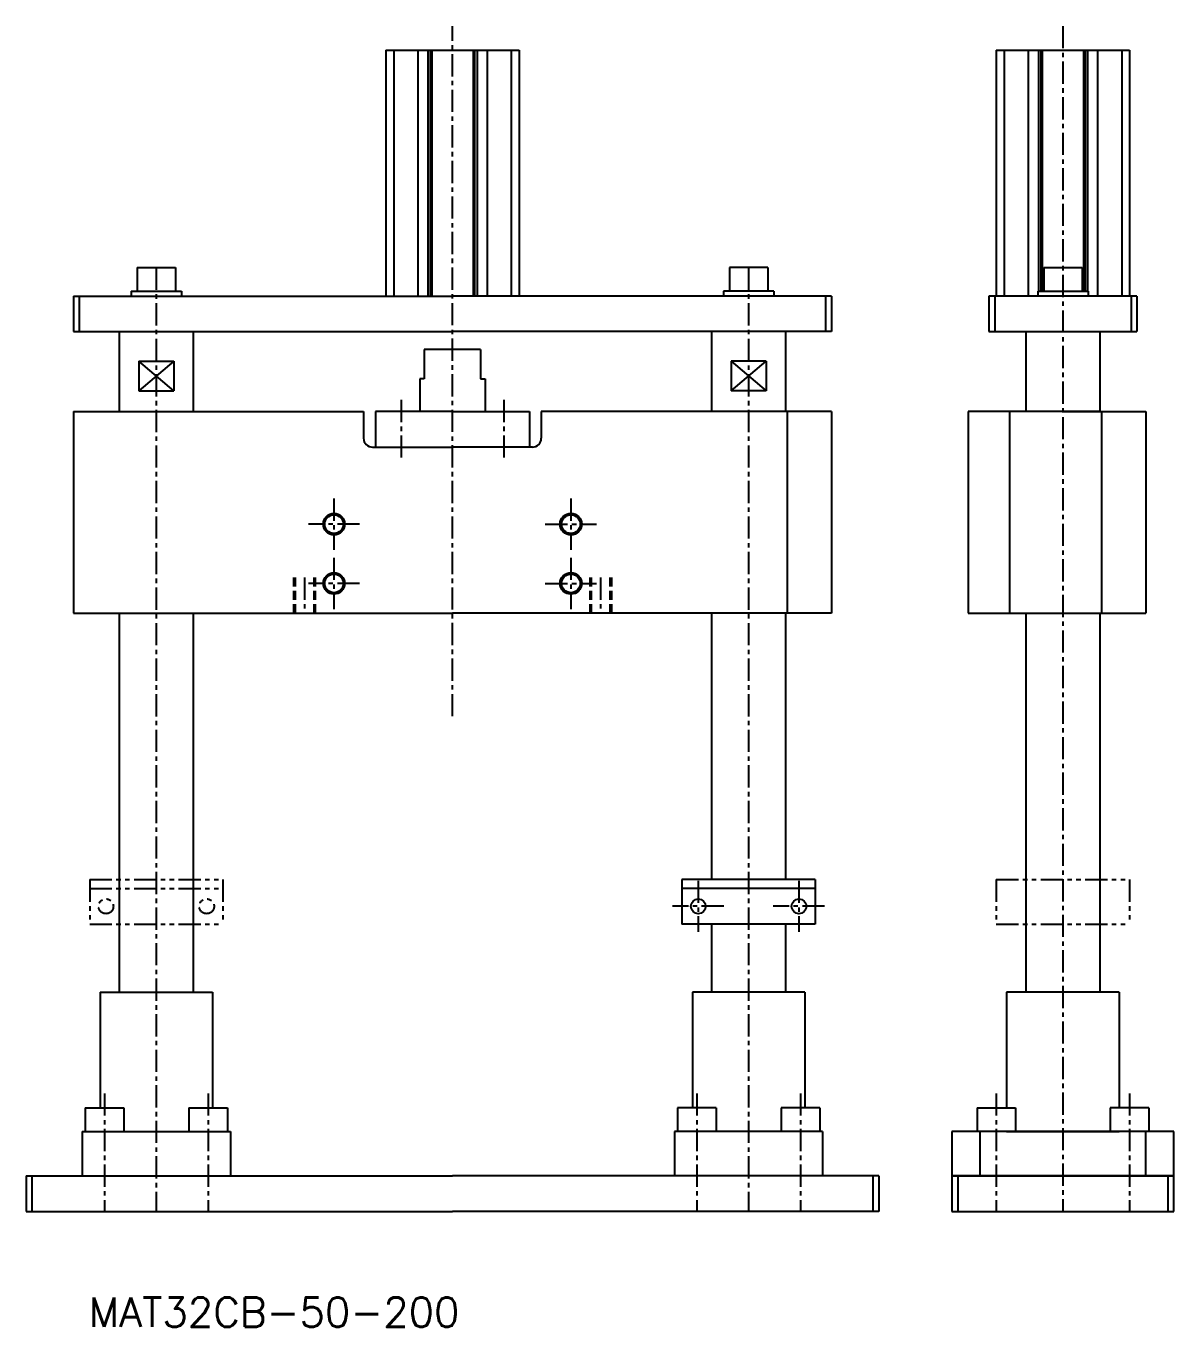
# Model space of a CAD drawing. Extents: x -559 to 474, y -348 to 241.
# Drawn here: x -559 to -171.4, y -348 to 91.1 of the extents above; entities that cross this region are included whole.
import ezdxf

# ---------------------------------------------------------------- set-up
doc = ezdxf.new("R2010")
doc.units = 0
for name, pattern in [('CENTER', [12, 7.5, -1.5, 1.5, -1.5]), ('DASHED', [4.5, 3, -1.5]), ('PHANTOM', [15, 7.5, -1.5, 1.5, -1.5, 1.5, -1.5])]:
    doc.linetypes.add(name, pattern=pattern)
doc.layers.get('0').update_dxf_attribs({"linetype": 'CONTINUOUS'})
doc.layers.add('CENTER', color=1, linetype='CENTER')
doc.styles.get("Standard").update_dxf_attribs({"font": 'txt.shx'})

msp = doc.modelspace()

# ---------------------------------------------------------------- linework, layer by layer
at = {"color": 7, "linetype": 'CONTINUOUS'}
for p, q in [((-437.51, 83), (-437.51, 0)), ((-437.51, 83), (-415.01, 83)), ((-434.85, 83), (-434.85, 0)), ((-426.71, 83), (-426.71, 0)), ((-423.31, 83), (-423.31, 0)), ((-422.51, 83), (-422.51, 0)), ((-422.01, 83), (-422.01, 0)), ((-415.01, 83), (-392.51, 83)), ((-408.01, 83), (-408.01, 0)), ((-407.51, 83), (-407.51, 0)), ((-406.71, 83), (-406.71, 0)), ((-403.31, 83), (-403.31, 0)), ((-395.16, 83), (-395.16, 0)), ((-392.51, 83), (-392.51, 0)), ((-231.37, 83), (-231.37, 0)), ((-231.37, 83), (-208.87, 83)), ((-228.71, 83), (-228.71, 0)), ((-220.57, 83), (-220.57, 0)), ((-217.17, 83), (-217.17, 1.6)), ((-216.37, 83), (-216.37, 1.6)), ((-215.87, 83), (-215.87, 1.6)), ((-208.87, 83), (-186.37, 83)), ((-201.87, 83), (-201.87, 1.6)), ((-201.37, 83), (-201.37, 1.6)), ((-200.57, 83), (-200.57, 1.6)), ((-197.17, 83), (-197.17, 0)), ((-189.03, 83), (-189.03, 0)), ((-186.37, 83), (-186.37, 0)), ((-521.51, 9.6), (-508.51, 9.6)), ((-521.51, 9.6), (-521.51, 1.6)), ((-508.51, 9.6), (-508.51, 1.6)), ((-308.51, 9.6), (-321.51, 9.6)), ((-321.51, 9.6), (-321.51, 1.6)), ((-308.51, 9.6), (-308.51, 1.6)), ((-215.37, 9.6), (-202.37, 9.6)), ((-215.37, 9.6), (-215.37, 1.6)), ((-202.37, 9.6), (-202.37, 1.6)), ((-543.01, 0), (-415.01, 0)), ((-543.01, 0), (-543.01, -12)), ((-541.01, 0), (-541.01, -12)), ((-523.51, 1.6), (-506.51, 1.6)), ((-523.51, 1.6), (-523.51, 0)), ((-506.51, 1.6), (-506.51, 0)), ((-287.01, 0), (-415.01, 0)), ((-306.51, 1.6), (-323.51, 1.6)), ((-323.51, 1.6), (-323.51, 0)), ((-306.51, 1.6), (-306.51, 0)), ((-289.01, 0), (-289.01, -12)), ((-287.01, 0), (-287.01, -12)), ((-183.87, 0), (-233.87, 0)), ((-233.87, 0), (-233.87, -12)), ((-231.87, 0), (-231.87, -12)), ((-217.37, 1.6), (-200.37, 1.6)), ((-217.37, 1.6), (-217.37, 0)), ((-200.37, 1.6), (-200.37, 0)), ((-185.87, 0), (-185.87, -12)), ((-183.87, 0), (-183.87, -12)), ((-543.01, -12), (-527.51, -12)), ((-543.01, -12), (-415.01, -12)), ((-527.51, -12), (-527.51, -39)), ((-502.51, -12), (-502.51, -39)), ((-287.01, -12), (-415.01, -12)), ((-327.51, -12), (-327.51, -39)), ((-302.51, -12), (-302.51, -39)), ((-233.87, -12), (-183.87, -12)), ((-221.37, -12), (-221.37, -39)), ((-196.37, -12), (-196.37, -39)), ((-424.51, -18), (-424.51, -28)), ((-405.51, -18), (-424.51, -18)), ((-405.51, -18), (-405.51, -28)), ((-520.94, -22), (-509.07, -22)), ((-520.94, -22), (-520.94, -32)), ((-509.07, -22), (-520.94, -32)), ((-509.07, -32), (-520.94, -22)), ((-509.07, -22), (-509.07, -32)), ((-320.94, -22), (-320.94, -32)), ((-320.94, -32), (-309.07, -22)), ((-309.07, -22), (-320.94, -22)), ((-320.94, -22), (-309.07, -32)), ((-309.07, -22), (-309.07, -32)), ((-426.01, -28), (-426.01, -39)), ((-424.51, -28), (-426.01, -28)), ((-405.51, -28), (-404.01, -28)), ((-404.01, -28), (-404.01, -39)), ((-520.94, -32), (-509.07, -32)), ((-309.07, -32), (-320.94, -32)), ((-543.01, -39), (-527.51, -39)), ((-543.01, -39), (-445.01, -39)), ((-543.01, -39), (-543.01, -107)), ((-445.01, -39), (-445.01, -48)), ((-415.01, -39), (-441.01, -39)), ((-441.01, -39), (-441.01, -51)), ((-415.01, -39), (-389.01, -39)), ((-389.01, -39), (-389.01, -51)), ((-287.01, -39), (-385.01, -39)), ((-385.01, -39), (-385.01, -48)), ((-302.01, -39), (-302.01, -107)), ((-287.01, -39), (-287.01, -107)), ((-208.87, -39), (-240.87, -39)), ((-240.87, -39), (-240.87, -107)), ((-226.87, -39), (-226.87, -107)), ((-196.37, -39), (-221.37, -39)), ((-208.87, -39), (-180.87, -39)), ((-195.87, -39), (-195.87, -107)), ((-180.87, -39), (-180.87, -107)), ((-442.01, -51), (-415.01, -51)), ((-388.01, -51), (-415.01, -51)), ((-543.01, -107), (-527.51, -107)), ((-543.01, -107), (-415.01, -107)), ((-527.51, -107), (-527.51, -235)), ((-502.51, -107), (-502.51, -235)), ((-287.01, -107), (-415.01, -107)), ((-327.51, -107), (-327.51, -197)), ((-302.51, -107), (-302.51, -197)), ((-240.87, -107), (-180.87, -107)), ((-221.37, -107), (-221.37, -235)), ((-196.37, -107), (-196.37, -235)), ((-292.51, -197), (-337.51, -197)), ((-337.51, -197), (-337.51, -212)), ((-292.51, -197), (-292.51, -212)), ((-292.51, -200), (-337.51, -200)), ((-292.51, -212), (-337.51, -212)), ((-327.51, -212), (-327.51, -235)), ((-302.51, -212), (-302.51, -235)), ((-534.01, -235), (-515.01, -235)), ((-534.01, -235), (-534.01, -274)), ((-515.01, -235), (-496.01, -235)), ((-496.01, -235), (-496.01, -274)), ((-334.01, -235), (-334.01, -274)), ((-315.01, -235), (-334.01, -235)), ((-296.01, -235), (-315.01, -235)), ((-296.01, -235), (-296.01, -274)), ((-227.87, -235), (-227.87, -274)), ((-189.87, -235), (-227.87, -235)), ((-189.87, -235), (-189.87, -274)), ((-539.01, -274), (-526.01, -274)), ((-539.01, -274), (-539.01, -282)), ((-526.01, -274), (-526.01, -282)), ((-504.01, -274), (-491.01, -274)), ((-504.01, -274), (-504.01, -282)), ((-491.01, -274), (-491.01, -282)), ((-326.01, -274), (-339.01, -274)), ((-339.01, -274), (-339.01, -282)), ((-326.01, -274), (-326.01, -282)), ((-291.01, -274), (-304.01, -274)), ((-304.01, -274), (-304.01, -282)), ((-291.01, -274), (-291.01, -282)), ((-237.87, -274), (-224.87, -274)), ((-237.87, -274), (-237.87, -282)), ((-224.87, -274), (-224.87, -282)), ((-179.87, -274), (-192.87, -274)), ((-192.87, -274), (-192.87, -282)), ((-179.87, -274), (-179.87, -282)), ((-540.01, -282), (-540.01, -297)), ((-540.01, -282), (-515.01, -282)), ((-515.01, -282), (-490.01, -282)), ((-490.01, -282), (-490.01, -297)), ((-340.01, -282), (-340.01, -297)), ((-315.01, -282), (-340.01, -282)), ((-290.01, -282), (-315.01, -282)), ((-290.01, -282), (-290.01, -297)), ((-208.87, -282), (-246.37, -282)), ((-246.37, -282), (-246.37, -297)), ((-236.82, -297), (-236.82, -282)), ((-227.87, -282), (-189.87, -282)), ((-171.37, -282), (-208.87, -282)), ((-180.92, -297), (-180.92, -282)), ((-171.37, -297), (-171.37, -282)), ((-559.01, -297), (-415.01, -297)), ((-559.01, -297), (-559.01, -309)), ((-557.01, -297), (-557.01, -309)), ((-540.01, -297), (-490.01, -297)), ((-271.01, -297), (-415.01, -297)), ((-290.01, -297), (-340.01, -297)), ((-273.01, -297), (-273.01, -309)), ((-271.01, -297), (-271.01, -309)), ((-246.37, -297), (-171.37, -297)), ((-208.87, -297), (-246.37, -297)), ((-246.37, -297), (-246.37, -309)), ((-244.37, -297), (-244.37, -309)), ((-171.37, -297), (-208.87, -297)), ((-173.37, -309), (-173.37, -297)), ((-171.37, -309), (-171.37, -297)), ((-559.01, -309), (-415.01, -309)), ((-271.01, -309), (-415.01, -309)), ((-246.37, -309), (-171.37, -309))]:
    msp.add_line(p, q, dxfattribs=at)
at = {"color": 3, "linetype": 'DASHED'}
for p, q in [((-468.66, -95), (-468.66, -107)), ((-468.16, -95), (-468.16, -107)), ((-461.86, -95), (-461.86, -107)), ((-461.36, -95), (-461.36, -107)), ((-368.66, -95), (-368.66, -107)), ((-368.16, -95), (-368.16, -107)), ((-361.86, -95), (-361.86, -107)), ((-361.36, -95), (-361.36, -107))]:
    msp.add_line(p, q, dxfattribs=at)
at = {"color": 3, "linetype": 'PHANTOM'}
for p, q in [((-537.51, -197), (-492.51, -197)), ((-537.51, -197), (-537.51, -212)), ((-492.51, -197), (-492.51, -212)), ((-231.37, -197), (-186.37, -197)), ((-231.37, -197), (-231.37, -212)), ((-186.37, -197), (-186.37, -212)), ((-537.51, -200), (-492.51, -200)), ((-537.51, -212), (-492.51, -212)), ((-231.37, -212), (-186.37, -212))]:
    msp.add_line(p, q, dxfattribs=at)
at = {"color": 7, "linetype": 'CONTINUOUS'}
for centre, radius in [((-455.01, -77), 3.65), ((-455.01, -77), 3.15), ((-375.01, -77), 3.65), ((-375.01, -77), 3.15), ((-455.01, -97), 3.65), ((-455.01, -97), 3.15), ((-375.01, -97), 3.65), ((-375.01, -97), 3.15), ((-332.01, -206), 2.5), ((-298.01, -206), 2.5)]:
    msp.add_circle(centre, radius, dxfattribs=at)
at = {"color": 3, "linetype": 'PHANTOM'}
for centre in [(-532.01, -206), (-498.01, -206)]:
    msp.add_circle(centre, 2.5, dxfattribs=at)
at = {"color": 7, "linetype": 'CONTINUOUS'}
for centre, start, end in [((-442.01, -48), 180, 270), ((-388.01, -48), 270, 360)]:
    msp.add_arc(centre, 3, start, end, dxfattribs=at)
msp.add_point((-415.01, 0), dxfattribs=at)
at = {"layer": 'CENTER', "color": 1, "linetype": 'CENTER'}
for p, q in [((-415.01, -141.87), (-415.01, 91.14)), ((-208.87, 91.14), (-208.87, -309)), ((-515.01, 9.6), (-515.01, -309)), ((-315.01, 9.6), (-315.01, -309)), ((-432.33, -35.07), (-432.33, -54.55)), ((-397.69, -35.07), (-397.69, -54.55)), ((-455.01, -68.35), (-455.01, -85.65)), ((-375.01, -68.35), (-375.01, -85.65)), ((-446.36, -77), (-463.66, -77)), ((-383.66, -77), (-366.36, -77)), ((-455.01, -88.35), (-455.01, -105.65)), ((-375.01, -88.35), (-375.01, -105.65)), ((-465.01, -95), (-465.01, -107)), ((-365.01, -95), (-365.01, -107)), ((-446.36, -97), (-463.66, -97)), ((-383.66, -97), (-366.36, -97)), ((-332.01, -197.35), (-332.01, -214.65)), ((-298.01, -197.35), (-298.01, -214.65)), ((-323.36, -206), (-340.66, -206)), ((-289.36, -206), (-306.66, -206)), ((-532.51, -269.17), (-532.51, -309)), ((-497.51, -269.17), (-497.51, -309)), ((-332.51, -269.17), (-332.51, -309)), ((-297.51, -269.17), (-297.51, -309)), ((-231.37, -269.17), (-231.37, -309)), ((-186.37, -269.17), (-186.37, -309))]:
    msp.add_line(p, q, dxfattribs=at)

# ---------------------------------------------------------------- texts
at = {"linetype": 'CONTINUOUS'}
msp.add_text('MAT32CB-50-200', height=10, dxfattribs=at).set_placement((-537.79, -348))

doc.saveas('drawing.dxf')
